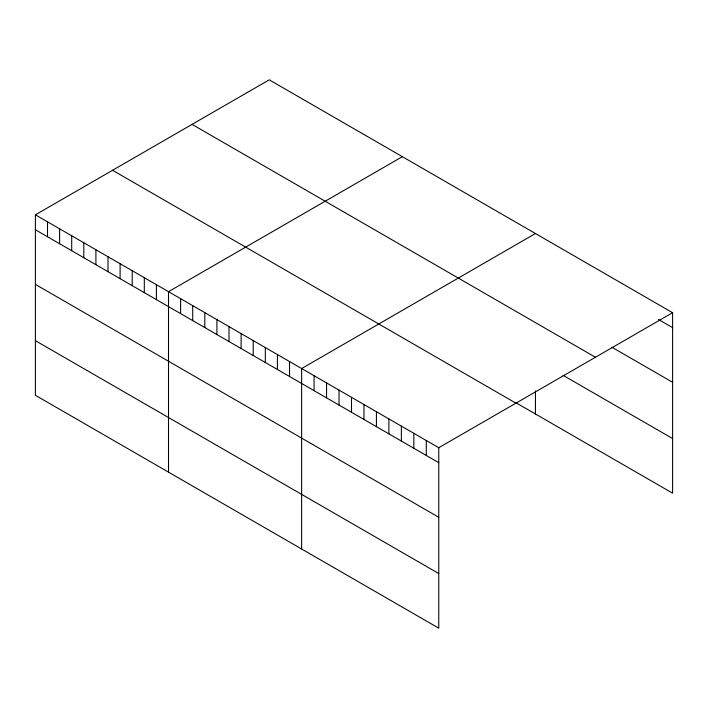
<?xml version="1.0" encoding="UTF-8"?>
<svg xmlns="http://www.w3.org/2000/svg" width="708" height="708" viewBox="0 0 708 708"><rect width="100%" height="100%" fill="white"/><g stroke="black" fill="none" stroke-linecap="round" stroke-linejoin="round"><path stroke-width="1.06" d="M35.4 214.825L438.765 447.713L438.765 628.173L35.4 395.294L35.4 214.825L269.235 79.827L672.6 312.706L672.6 493.175L515.911 402.71M402.348 156.68L168.513 291.678L168.513 472.147M535.452 233.525L301.626 368.532L301.626 548.992M438.765 447.713L672.6 312.706M658.351 319.423L672.6 327.645M612.039 347.309L672.6 382.267M192.072 124.378L595.437 357.257M563.064 375.311L672.6 438.553M112.563 170.274L515.928 403.162M35.4 229.764L438.765 462.651M35.4 284.395L438.765 517.274M35.4 340.672L438.765 573.551M535.452 390.887L535.452 413.994M426.296 440.509L426.296 455.448M413.835 433.314L413.835 448.252M401.365 426.119L401.365 441.057M388.896 418.915L388.896 433.854M376.426 411.72L376.426 426.659M363.965 404.525L363.965 419.463M351.495 397.321L351.495 412.26M339.026 390.126L339.026 405.065M326.556 382.922L326.556 397.869M314.087 375.727L314.087 390.666M289.519 361.54L289.519 376.479M277.421 354.558L277.421 369.496M265.323 347.566L265.323 362.514M253.216 340.583L253.216 355.522M241.118 333.601L241.118 348.54M229.02 326.609L229.02 341.548M216.913 319.627L216.913 334.565M204.816 312.635L204.816 327.574M192.718 305.652L192.718 320.591M180.611 298.661L180.611 313.609M156.406 284.696L156.406 299.634M144.308 277.704L144.308 292.643M132.21 270.721L132.21 285.66M120.103 263.73L120.103 278.669M108.005 256.747L108.005 271.686M95.907 249.756L95.907 264.704M83.801 242.773L83.801 257.712M71.703 235.791L71.703 250.729M59.605 228.799L59.605 243.738M47.498 221.816L47.498 236.755"/></g></svg>
